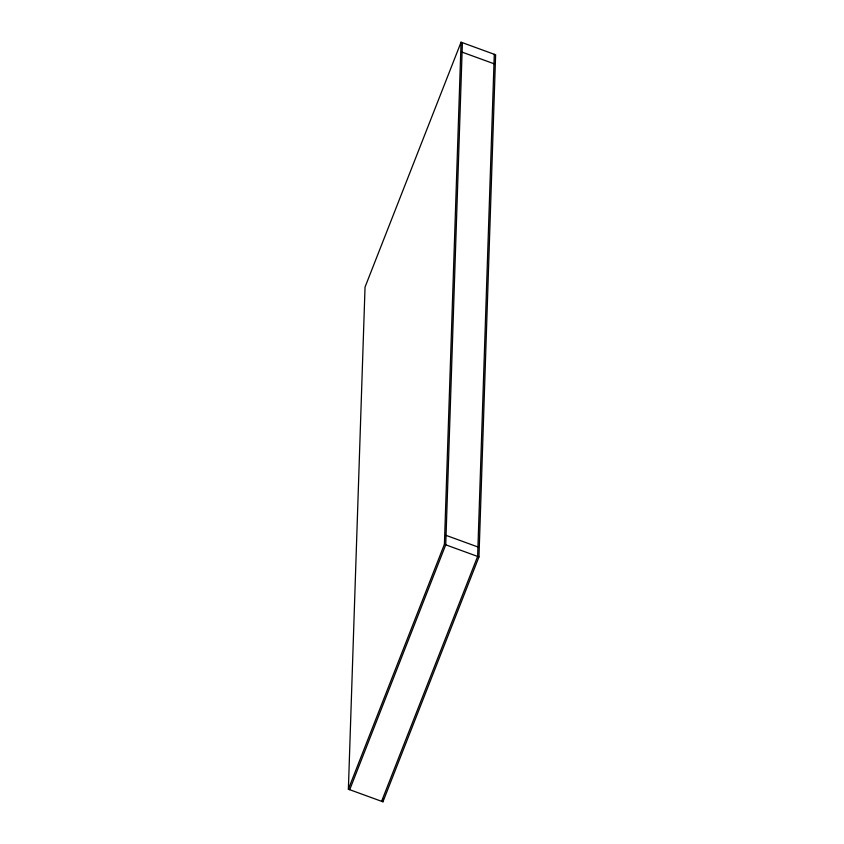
<?xml version="1.0" encoding="UTF-8"?>
<svg xmlns="http://www.w3.org/2000/svg" width="844" height="844" viewBox="0 0 844 844"><rect width="100%" height="100%" fill="white"/><g stroke="black" fill="none" stroke-linecap="round" stroke-linejoin="round"><path stroke-width="1.27" d="M348.382 789.214L365.041 287.087L461.067 42.2L495.618 54.786L478.959 556.913L382.933 801.8L348.382 789.214L444.408 544.327L461.067 42.2M382.933 801.8L383.018 799.162M462.396 42.685L445.737 544.813L349.711 789.699M494.289 54.301L477.63 556.428L381.604 801.315M462.079 52.128L493.972 63.743M446.054 535.37L477.936 546.986M444.408 544.327L478.959 556.913"/></g></svg>
